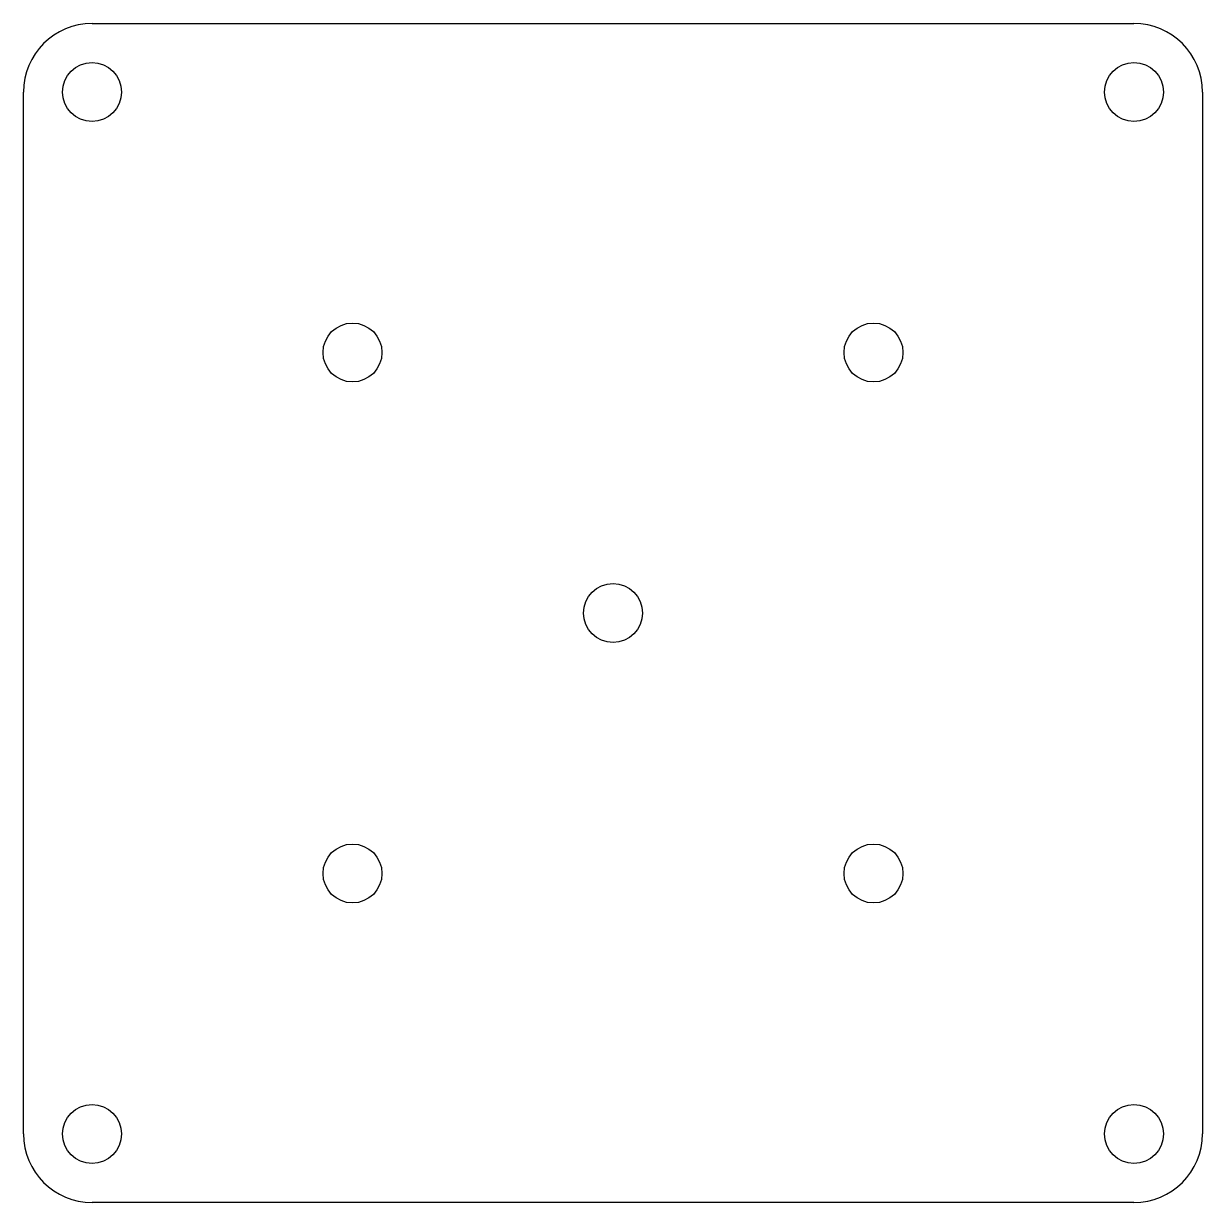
# Model space of a CAD drawing. Header units: centimetres. Extents: x -4 to 4, y -4 to 4.
import ezdxf

# ---------------------------------------------------------------- set-up
doc = ezdxf.new("R2010")
doc.units = ezdxf.units.CM
doc.header["$MEASUREMENT"] = 0

msp = doc.modelspace()

# ---------------------------------------------------------------- linework, layer by layer
for points in [[(-3.5355, 4), (3.5355, 4)], [(-4, -3.5355), (-4, 3.5355)], [(4, 3.5355), (4, -3.5355)], [(3.5355, -4), (-3.5355, -4)]]:
    msp.add_lwpolyline(points)
for centre in [(-3.5355, 3.5355), (3.5355, 3.5355), (-1.7678, 1.7678), (1.7678, 1.7678), (0, 0), (-1.7678, -1.7678), (1.7678, -1.7678), (-3.5355, -3.5355), (3.5355, -3.5355)]:
    msp.add_circle(centre, 0.2)
for centre, start, end in [((-3.5355, 3.5355), 90, 180), ((3.5355, 3.5355), 0, 90), ((-3.5355, -3.5355), 180, 270), ((3.5355, -3.5355), 270, 0)]:
    msp.add_arc(centre, 0.4645, start, end)

doc.saveas('drawing.dxf')
